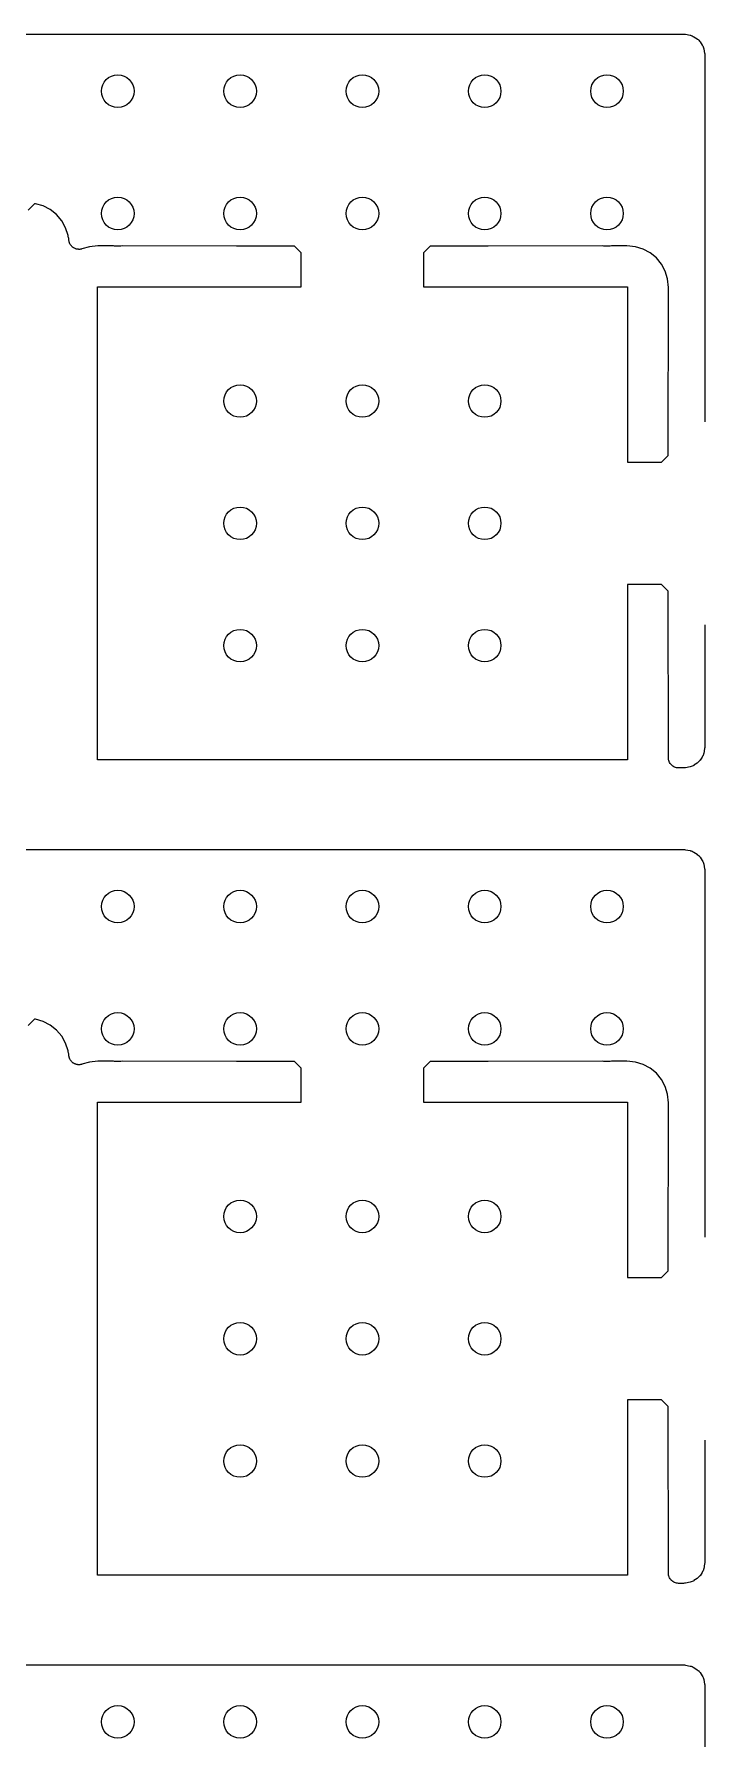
# Model space of a CAD drawing. Extents: x 1.69 to 6.13, y -5.81 to -1.91.
# Drawn here: x 2.668 to 2.992, y -2.831 to -2.008 of the extents above; entities that cross this region are included whole.
import ezdxf

# ---------------------------------------------------------------- set-up
doc = ezdxf.new("R2010")
doc.units = 0
doc.header["$MEASUREMENT"] = 0
doc.layers.add('BLACK', color=7, linetype='CONTINUOUS')

msp = doc.modelspace()

# ---------------------------------------------------------------- linework, layer by layer
at = {"layer": 'BLACK', "linetype": 'CONTINUOUS'}
for p, q in [((2.48488, -2.00787), (2.9818, -2.00787)), ((2.9818, -2.00787), (2.9818, -2.00787)), ((2.9818, -2.00787), (2.9818, -2.00787)), ((2.9818, -2.00787), (2.9818, -2.00787)), ((2.9818, -2.00787), (2.98187, -2.00787)), ((2.98187, -2.00787), (2.98231, -2.00792)), ((2.98231, -2.00792), (2.98276, -2.00797)), ((2.98276, -2.00797), (2.98509, -2.00843)), ((2.98509, -2.00843), (2.9851, -2.00843)), ((2.9851, -2.00843), (2.9851, -2.00843)), ((2.9851, -2.00843), (2.9851, -2.00843)), ((2.9851, -2.00843), (2.98516, -2.00845)), ((2.98516, -2.00845), (2.98559, -2.00858)), ((2.98559, -2.00858), (2.98602, -2.00871)), ((2.98602, -2.00871), (2.98604, -2.00873)), ((2.98604, -2.00873), (2.98607, -2.00874)), ((2.98607, -2.00874), (2.98647, -2.00896)), ((2.98647, -2.00896), (2.98686, -2.00917)), ((2.98686, -2.00917), (2.98843, -2.01021)), ((2.98843, -2.01021), (2.98844, -2.01022)), ((2.98844, -2.01022), (2.98844, -2.01022)), ((2.98844, -2.01022), (2.98844, -2.01022)), ((2.98844, -2.01022), (2.98849, -2.01025)), ((2.98849, -2.01025), (2.98883, -2.01054)), ((2.98883, -2.01054), (2.98918, -2.01083)), ((2.98918, -2.01083), (2.9892, -2.01085)), ((2.9892, -2.01085), (2.98922, -2.01087)), ((2.98922, -2.01087), (2.9895, -2.01122)), ((2.9895, -2.01122), (2.98979, -2.01157)), ((2.98979, -2.01157), (2.99083, -2.01314)), ((2.99083, -2.01314), (2.99084, -2.01314)), ((2.99084, -2.01314), (2.99084, -2.01314)), ((2.99084, -2.01314), (2.99084, -2.01314)), ((2.99084, -2.01314), (2.99087, -2.01319)), ((2.99087, -2.01319), (2.99108, -2.01359)), ((2.99108, -2.01359), (2.99129, -2.01399)), ((2.99129, -2.01399), (2.9913, -2.01402)), ((2.9913, -2.01402), (2.99131, -2.01405)), ((2.99131, -2.01405), (2.99144, -2.01448)), ((2.99144, -2.01448), (2.99157, -2.01491)), ((2.99157, -2.01491), (2.99203, -2.01724)), ((2.99203, -2.01724), (2.99204, -2.01731)), ((2.99204, -2.01731), (2.99208, -2.01776)), ((2.99208, -2.01776), (2.99213, -2.0182)), ((2.99213, -2.0182), (2.99213, -2.19464)), ((2.66844, -2.08975), (2.66535, -2.09284)), ((2.6689, -2.08979), (2.66844, -2.08975)), ((2.67264, -2.09086), (2.6689, -2.08979)), ((2.67609, -2.09264), (2.67264, -2.09086)), ((2.67912, -2.09505), (2.67609, -2.09264)), ((2.68163, -2.09801), (2.67912, -2.09505)), ((2.68351, -2.1014), (2.68163, -2.09801)), ((2.68469, -2.10508), (2.68351, -2.1014)), ((2.68472, -2.10536), (2.68469, -2.10508)), ((2.68476, -2.10555), (2.68472, -2.10536)), ((2.68478, -2.10574), (2.68476, -2.10555)), ((2.68486, -2.10602), (2.68478, -2.10574)), ((2.68492, -2.1063), (2.68486, -2.10602)), ((2.68499, -2.10648), (2.68492, -2.1063)), ((2.68504, -2.10664), (2.68499, -2.10648)), ((2.68504, -2.10689), (2.68504, -2.10664)), ((2.68506, -2.10712), (2.68504, -2.10689)), ((2.68506, -2.10735), (2.68506, -2.10712)), ((2.68511, -2.1076), (2.68506, -2.10735)), ((2.68513, -2.10785), (2.68511, -2.1076)), ((2.6852, -2.10807), (2.68513, -2.10785)), ((2.68524, -2.10829), (2.6852, -2.10807)), ((2.68534, -2.10853), (2.68524, -2.10829)), ((2.68541, -2.10877), (2.68534, -2.10853)), ((2.68552, -2.10897), (2.68541, -2.10877)), ((2.6856, -2.10918), (2.68552, -2.10897)), ((2.68574, -2.10939), (2.6856, -2.10918)), ((2.68586, -2.10962), (2.68574, -2.10939)), ((2.686, -2.10979), (2.68586, -2.10962)), ((2.68613, -2.10998), (2.686, -2.10979)), ((2.68631, -2.11017), (2.68613, -2.10998)), ((2.68647, -2.11036), (2.68631, -2.11017)), ((2.68664, -2.11051), (2.68647, -2.11036)), ((2.6868, -2.11067), (2.68664, -2.11051)), ((2.68701, -2.11081), (2.6868, -2.11067)), ((2.68721, -2.11097), (2.68701, -2.11081)), ((2.68741, -2.11108), (2.68721, -2.11097)), ((2.6876, -2.11121), (2.68741, -2.11108)), ((2.68783, -2.11131), (2.6876, -2.11121)), ((2.68805, -2.11143), (2.68783, -2.11131)), ((2.68827, -2.1115), (2.68805, -2.11143)), ((2.68848, -2.11159), (2.68827, -2.1115)), ((2.68873, -2.11164), (2.68848, -2.11159)), ((2.68897, -2.11172), (2.68873, -2.11164)), ((2.6892, -2.11174), (2.68897, -2.11172)), ((2.68942, -2.11179), (2.6892, -2.11174)), ((2.68967, -2.11179), (2.68942, -2.11179)), ((2.68993, -2.11182), (2.68967, -2.11179)), ((2.69015, -2.1118), (2.68993, -2.11182)), ((2.69038, -2.1118), (2.69015, -2.1118)), ((2.69063, -2.11175), (2.69038, -2.1118)), ((2.69088, -2.11173), (2.69063, -2.11175)), ((2.6911, -2.11166), (2.69088, -2.11173)), ((2.69132, -2.11162), (2.6911, -2.11166)), ((2.69139, -2.1116), (2.69132, -2.11162)), ((2.69496, -2.11052), (2.69139, -2.1116)), ((2.69906, -2.11012), (2.69496, -2.11052)), ((2.70656, -2.11013), (2.69906, -2.11012)), ((2.70711, -2.11024), (2.70656, -2.11013)), ((2.71021, -2.11024), (2.70711, -2.11024)), ((2.71074, -2.11013), (2.71021, -2.11024)), ((2.76598, -2.1102), (2.71074, -2.11013)), ((2.76617, -2.11024), (2.76598, -2.1102)), ((2.76927, -2.11024), (2.76617, -2.11024)), ((2.76943, -2.1102), (2.76927, -2.11024)), ((2.79397, -2.11023), (2.76943, -2.1102)), ((2.79724, -2.1135), (2.79397, -2.11023)), ((2.79724, -2.12992), (2.79724, -2.1135)), ((2.85957, -2.11023), (2.8563, -2.1135)), ((2.8563, -2.1135), (2.8563, -2.12992)), ((2.88411, -2.1102), (2.85957, -2.11023)), ((2.88428, -2.11024), (2.88411, -2.1102)), ((2.88738, -2.11024), (2.88428, -2.11024)), ((2.88756, -2.1102), (2.88738, -2.11024)), ((2.94281, -2.11013), (2.88756, -2.1102)), ((2.94333, -2.11024), (2.94281, -2.11013)), ((2.94643, -2.11024), (2.94333, -2.11024)), ((2.94698, -2.11013), (2.94643, -2.11024)), ((2.95449, -2.11012), (2.94698, -2.11013)), ((2.95858, -2.11052), (2.95449, -2.11012)), ((2.96229, -2.11165), (2.95858, -2.11052)), ((2.96571, -2.11347), (2.96229, -2.11165)), ((2.96871, -2.11593), (2.96571, -2.11347)), ((2.97117, -2.11893), (2.96871, -2.11593)), ((2.973, -2.12235), (2.97117, -2.11893)), ((2.97412, -2.12606), (2.973, -2.12235)), ((2.69882, -2.35827), (2.69882, -2.12992)), ((2.69882, -2.12992), (2.79724, -2.12992)), ((2.8563, -2.12992), (2.95472, -2.12992)), ((2.95472, -2.12992), (2.95472, -2.21457)), ((2.97453, -2.13016), (2.97412, -2.12606)), ((2.97441, -2.2113), (2.97453, -2.13016)), ((2.99213, -2.19464), (2.99217, -2.19512)), ((2.97114, -2.21457), (2.97441, -2.2113)), ((2.95472, -2.21457), (2.97114, -2.21457)), ((2.97114, -2.27362), (2.95472, -2.27362)), ((2.95472, -2.27362), (2.95472, -2.35827)), ((2.97441, -2.27689), (2.97114, -2.27362)), ((2.97453, -2.35729), (2.97441, -2.27689)), ((2.99217, -2.29307), (2.99213, -2.29355)), ((2.99213, -2.29355), (2.99213, -2.35188)), ((2.99203, -2.35284), (2.99157, -2.35517)), ((2.99208, -2.35239), (2.99203, -2.35284)), ((2.99213, -2.35195), (2.99208, -2.35239)), ((2.99213, -2.35188), (2.99213, -2.35188)), ((2.99213, -2.35188), (2.99213, -2.35188)), ((2.99213, -2.35188), (2.99213, -2.35188)), ((2.99213, -2.35188), (2.99213, -2.35195)), ((2.95472, -2.35827), (2.69882, -2.35827)), ((2.97457, -2.35775), (2.97453, -2.35729)), ((2.97461, -2.35821), (2.97457, -2.35775)), ((2.97462, -2.35823), (2.97461, -2.35821)), ((2.97462, -2.35825), (2.97462, -2.35823)), ((2.97476, -2.35868), (2.97462, -2.35825)), ((2.97489, -2.35913), (2.97476, -2.35868)), ((2.9749, -2.35915), (2.97489, -2.35913)), ((2.9749, -2.35917), (2.9749, -2.35915)), ((2.97512, -2.35957), (2.9749, -2.35917)), ((2.97533, -2.35998), (2.97512, -2.35957)), ((2.97534, -2.35999), (2.97533, -2.35998)), ((2.97535, -2.36001), (2.97534, -2.35999)), ((2.97564, -2.36037), (2.97535, -2.36001)), ((2.97593, -2.36073), (2.97564, -2.36037)), ((2.97595, -2.36074), (2.97593, -2.36073)), ((2.97596, -2.36076), (2.97595, -2.36074)), ((2.97631, -2.36105), (2.97596, -2.36076)), ((2.97667, -2.36134), (2.97631, -2.36105)), ((2.97669, -2.36135), (2.97667, -2.36134)), ((2.9767, -2.36137), (2.97669, -2.36135)), ((2.97711, -2.36159), (2.9767, -2.36137)), ((2.97751, -2.36181), (2.97711, -2.36159)), ((2.97753, -2.36181), (2.97751, -2.36181)), ((2.97755, -2.36182), (2.97753, -2.36181)), ((2.97799, -2.36196), (2.97755, -2.36182)), ((2.97843, -2.3621), (2.97799, -2.36196)), ((2.97845, -2.3621), (2.97843, -2.3621)), ((2.97847, -2.36211), (2.97845, -2.3621)), ((2.97892, -2.36215), (2.97847, -2.36211)), ((2.97938, -2.3622), (2.97892, -2.36215)), ((2.97942, -2.3622), (2.97938, -2.3622)), ((2.97945, -2.3622), (2.97942, -2.3622)), ((2.97942, -2.3622), (2.97942, -2.3622)), ((2.97942, -2.3622), (2.97942, -2.3622)), ((2.9818, -2.3622), (2.97945, -2.3622)), ((2.98224, -2.36216), (2.9818, -2.3622)), ((2.98269, -2.36212), (2.98224, -2.36216)), ((2.98275, -2.36211), (2.98269, -2.36212)), ((2.98276, -2.36211), (2.98275, -2.36211)), ((2.98275, -2.36211), (2.98275, -2.36211)), ((2.98275, -2.36211), (2.98275, -2.36211)), ((2.98509, -2.36165), (2.98276, -2.36211)), ((2.98552, -2.36152), (2.98509, -2.36165)), ((2.98595, -2.36139), (2.98552, -2.36152)), ((2.98598, -2.36138), (2.98595, -2.36139)), ((2.98601, -2.36137), (2.98598, -2.36138)), ((2.98641, -2.36116), (2.98601, -2.36137)), ((2.98681, -2.36095), (2.98641, -2.36116)), ((2.98686, -2.36092), (2.98681, -2.36095)), ((2.98843, -2.35987), (2.98686, -2.36091)), ((2.98686, -2.36091), (2.98686, -2.36092)), ((2.98686, -2.36092), (2.98686, -2.36092)), ((2.98686, -2.36092), (2.98686, -2.36092)), ((2.98878, -2.35958), (2.98843, -2.35987)), ((2.98913, -2.3593), (2.98878, -2.35958)), ((2.98915, -2.35928), (2.98913, -2.3593)), ((2.98917, -2.35926), (2.98915, -2.35928)), ((2.98946, -2.35891), (2.98917, -2.35926)), ((2.98975, -2.35856), (2.98946, -2.35891)), ((2.98978, -2.35852), (2.98975, -2.35856)), ((2.98979, -2.35851), (2.98978, -2.35851)), ((2.98978, -2.35851), (2.98978, -2.35852)), ((2.98978, -2.35852), (2.98978, -2.35852)), ((2.99083, -2.35694), (2.98979, -2.35851)), ((2.99104, -2.35655), (2.99083, -2.35694)), ((2.99126, -2.35615), (2.99104, -2.35655)), ((2.99127, -2.35612), (2.99126, -2.35615)), ((2.99129, -2.3561), (2.99127, -2.35612)), ((2.99142, -2.35567), (2.99129, -2.3561)), ((2.99155, -2.35524), (2.99142, -2.35567)), ((2.99157, -2.35518), (2.99155, -2.35524)), ((2.99157, -2.35517), (2.99157, -2.35518)), ((2.99157, -2.35518), (2.99157, -2.35518)), ((2.99157, -2.35518), (2.99157, -2.35518)), ((2.48488, -2.40157), (2.9818, -2.40157)), ((2.9818, -2.40157), (2.9818, -2.40157)), ((2.9818, -2.40157), (2.9818, -2.40157)), ((2.9818, -2.40157), (2.9818, -2.40157)), ((2.9818, -2.40157), (2.98187, -2.40158)), ((2.98187, -2.40158), (2.98231, -2.40163)), ((2.98231, -2.40163), (2.98276, -2.40167)), ((2.98276, -2.40167), (2.98509, -2.40213)), ((2.98509, -2.40213), (2.9851, -2.40213)), ((2.9851, -2.40213), (2.9851, -2.40213)), ((2.9851, -2.40213), (2.9851, -2.40213)), ((2.9851, -2.40213), (2.98516, -2.40215)), ((2.98516, -2.40215), (2.98559, -2.40228)), ((2.98559, -2.40228), (2.98602, -2.40241)), ((2.98602, -2.40241), (2.98604, -2.40243)), ((2.98604, -2.40243), (2.98607, -2.40244)), ((2.98607, -2.40244), (2.98647, -2.40266)), ((2.98647, -2.40266), (2.98686, -2.40287)), ((2.98686, -2.40287), (2.98843, -2.40391)), ((2.98843, -2.40391), (2.98844, -2.40392)), ((2.98844, -2.40392), (2.98844, -2.40392)), ((2.98844, -2.40392), (2.98844, -2.40392)), ((2.98844, -2.40392), (2.98849, -2.40395)), ((2.98849, -2.40395), (2.98883, -2.40424)), ((2.98883, -2.40424), (2.98918, -2.40453)), ((2.98918, -2.40453), (2.9892, -2.40455)), ((2.9892, -2.40455), (2.98922, -2.40457)), ((2.98922, -2.40457), (2.9895, -2.40492)), ((2.9895, -2.40492), (2.98979, -2.40527)), ((2.98979, -2.40527), (2.99083, -2.40684)), ((2.99083, -2.40684), (2.99084, -2.40684)), ((2.99084, -2.40684), (2.99084, -2.40684)), ((2.99084, -2.40684), (2.99084, -2.40684)), ((2.99084, -2.40684), (2.99087, -2.40689)), ((2.99087, -2.40689), (2.99108, -2.4073)), ((2.99108, -2.4073), (2.99129, -2.40769)), ((2.99129, -2.40769), (2.9913, -2.40772)), ((2.9913, -2.40772), (2.99131, -2.40775)), ((2.99131, -2.40775), (2.99144, -2.40818)), ((2.99144, -2.40818), (2.99157, -2.40861)), ((2.99157, -2.40861), (2.99203, -2.41094)), ((2.99203, -2.41094), (2.99204, -2.41101)), ((2.99204, -2.41101), (2.99208, -2.41146)), ((2.99208, -2.41146), (2.99213, -2.4119)), ((2.99213, -2.4119), (2.99213, -2.58834)), ((2.66844, -2.48345), (2.66535, -2.48654)), ((2.6689, -2.48349), (2.66844, -2.48345)), ((2.67264, -2.48456), (2.6689, -2.48349)), ((2.67609, -2.48634), (2.67264, -2.48456)), ((2.67912, -2.48875), (2.67609, -2.48634)), ((2.68163, -2.49171), (2.67912, -2.48875)), ((2.68351, -2.4951), (2.68163, -2.49171)), ((2.68469, -2.49878), (2.68351, -2.4951)), ((2.68472, -2.49906), (2.68469, -2.49878)), ((2.68476, -2.49925), (2.68472, -2.49906)), ((2.68478, -2.49945), (2.68476, -2.49925)), ((2.68486, -2.49972), (2.68478, -2.49945)), ((2.68492, -2.5), (2.68486, -2.49972)), ((2.68499, -2.50018), (2.68492, -2.5)), ((2.68504, -2.50034), (2.68499, -2.50018)), ((2.68504, -2.5006), (2.68504, -2.50034)), ((2.68506, -2.50082), (2.68504, -2.5006)), ((2.68506, -2.50105), (2.68506, -2.50082)), ((2.68511, -2.5013), (2.68506, -2.50105)), ((2.68513, -2.50155), (2.68511, -2.5013)), ((2.6852, -2.50177), (2.68513, -2.50155)), ((2.68524, -2.50199), (2.6852, -2.50177)), ((2.68534, -2.50223), (2.68524, -2.50199)), ((2.68541, -2.50247), (2.68534, -2.50223)), ((2.68552, -2.50267), (2.68541, -2.50247)), ((2.6856, -2.50288), (2.68552, -2.50267)), ((2.68574, -2.50309), (2.6856, -2.50288)), ((2.68586, -2.50332), (2.68574, -2.50309)), ((2.686, -2.50349), (2.68586, -2.50332)), ((2.68613, -2.50368), (2.686, -2.50349)), ((2.68631, -2.50387), (2.68613, -2.50368)), ((2.68647, -2.50406), (2.68631, -2.50387)), ((2.68664, -2.50421), (2.68647, -2.50406)), ((2.6868, -2.50437), (2.68664, -2.50421)), ((2.68701, -2.50451), (2.6868, -2.50437)), ((2.68721, -2.50468), (2.68701, -2.50451)), ((2.68741, -2.50478), (2.68721, -2.50468)), ((2.6876, -2.50491), (2.68741, -2.50478)), ((2.68783, -2.50501), (2.6876, -2.50491)), ((2.68805, -2.50513), (2.68783, -2.50501)), ((2.68827, -2.5052), (2.68805, -2.50513)), ((2.68848, -2.50529), (2.68827, -2.5052)), ((2.68873, -2.50534), (2.68848, -2.50529)), ((2.68897, -2.50542), (2.68873, -2.50534)), ((2.6892, -2.50544), (2.68897, -2.50542)), ((2.68942, -2.50549), (2.6892, -2.50544)), ((2.68967, -2.50549), (2.68942, -2.50549)), ((2.68993, -2.50552), (2.68967, -2.50549)), ((2.69015, -2.5055), (2.68993, -2.50552)), ((2.69038, -2.5055), (2.69015, -2.5055)), ((2.69063, -2.50545), (2.69038, -2.5055)), ((2.69088, -2.50543), (2.69063, -2.50545)), ((2.6911, -2.50537), (2.69088, -2.50543)), ((2.69132, -2.50532), (2.6911, -2.50537)), ((2.69139, -2.5053), (2.69132, -2.50532)), ((2.69496, -2.50422), (2.69139, -2.5053)), ((2.69906, -2.50382), (2.69496, -2.50422)), ((2.70656, -2.50383), (2.69906, -2.50382)), ((2.70711, -2.50394), (2.70656, -2.50383)), ((2.71021, -2.50394), (2.70711, -2.50394)), ((2.71074, -2.50383), (2.71021, -2.50394)), ((2.76598, -2.5039), (2.71074, -2.50383)), ((2.76617, -2.50394), (2.76598, -2.5039)), ((2.76927, -2.50394), (2.76617, -2.50394)), ((2.76943, -2.5039), (2.76927, -2.50394)), ((2.79397, -2.50393), (2.76943, -2.5039)), ((2.79724, -2.50721), (2.79397, -2.50393)), ((2.79724, -2.52362), (2.79724, -2.50721)), ((2.85957, -2.50393), (2.8563, -2.50721)), ((2.8563, -2.50721), (2.8563, -2.52362)), ((2.88411, -2.5039), (2.85957, -2.50393)), ((2.88428, -2.50394), (2.88411, -2.5039)), ((2.88738, -2.50394), (2.88428, -2.50394)), ((2.88756, -2.5039), (2.88738, -2.50394)), ((2.94281, -2.50383), (2.88756, -2.5039)), ((2.94333, -2.50394), (2.94281, -2.50383)), ((2.94643, -2.50394), (2.94333, -2.50394)), ((2.94698, -2.50383), (2.94643, -2.50394)), ((2.95449, -2.50382), (2.94698, -2.50383)), ((2.95858, -2.50422), (2.95449, -2.50382)), ((2.96229, -2.50535), (2.95858, -2.50422)), ((2.96571, -2.50718), (2.96229, -2.50535)), ((2.96871, -2.50964), (2.96571, -2.50718)), ((2.97117, -2.51263), (2.96871, -2.50964)), ((2.973, -2.51605), (2.97117, -2.51263)), ((2.97412, -2.51976), (2.973, -2.51605)), ((2.69882, -2.75197), (2.69882, -2.52362)), ((2.69882, -2.52362), (2.79724, -2.52362)), ((2.8563, -2.52362), (2.95472, -2.52362)), ((2.95472, -2.52362), (2.95472, -2.60827)), ((2.97453, -2.52386), (2.97412, -2.51976)), ((2.97441, -2.605), (2.97453, -2.52386)), ((2.99213, -2.58834), (2.99217, -2.58882)), ((2.95472, -2.60827), (2.97114, -2.60827)), ((2.97114, -2.60827), (2.97441, -2.605)), ((2.97114, -2.66732), (2.95472, -2.66732)), ((2.95472, -2.66732), (2.95472, -2.75197)), ((2.97441, -2.67059), (2.97114, -2.66732)), ((2.97453, -2.75099), (2.97441, -2.67059)), ((2.99217, -2.68677), (2.99213, -2.68725)), ((2.99213, -2.68725), (2.99213, -2.74558)), ((2.99155, -2.74894), (2.99142, -2.74937)), ((2.99157, -2.74888), (2.99155, -2.74894)), ((2.99203, -2.74654), (2.99157, -2.74887)), ((2.99157, -2.74887), (2.99157, -2.74888)), ((2.99157, -2.74888), (2.99157, -2.74888)), ((2.99157, -2.74888), (2.99157, -2.74888)), ((2.99208, -2.74609), (2.99203, -2.74654)), ((2.99213, -2.74565), (2.99208, -2.74609)), ((2.99213, -2.74558), (2.99213, -2.74558)), ((2.99213, -2.74558), (2.99213, -2.74558)), ((2.99213, -2.74558), (2.99213, -2.74558)), ((2.99213, -2.74558), (2.99213, -2.74565)), ((2.95472, -2.75197), (2.69882, -2.75197)), ((2.97457, -2.75145), (2.97453, -2.75099)), ((2.97461, -2.75191), (2.97457, -2.75145)), ((2.97462, -2.75193), (2.97461, -2.75191)), ((2.97462, -2.75195), (2.97462, -2.75193)), ((2.97476, -2.75238), (2.97462, -2.75195)), ((2.97489, -2.75283), (2.97476, -2.75238)), ((2.9749, -2.75285), (2.97489, -2.75283)), ((2.9749, -2.75287), (2.9749, -2.75285)), ((2.97512, -2.75327), (2.9749, -2.75287)), ((2.97533, -2.75368), (2.97512, -2.75327)), ((2.97534, -2.7537), (2.97533, -2.75368)), ((2.97535, -2.75371), (2.97534, -2.7537)), ((2.97564, -2.75407), (2.97535, -2.75371)), ((2.97593, -2.75443), (2.97564, -2.75407)), ((2.97595, -2.75444), (2.97593, -2.75443)), ((2.97596, -2.75446), (2.97595, -2.75444)), ((2.97631, -2.75475), (2.97596, -2.75446)), ((2.97667, -2.75504), (2.97631, -2.75475)), ((2.97669, -2.75505), (2.97667, -2.75504)), ((2.9767, -2.75507), (2.97669, -2.75505)), ((2.97711, -2.75529), (2.9767, -2.75507)), ((2.97751, -2.75551), (2.97711, -2.75529)), ((2.97753, -2.75551), (2.97751, -2.75551)), ((2.97755, -2.75552), (2.97753, -2.75551)), ((2.97799, -2.75566), (2.97755, -2.75552)), ((2.97843, -2.7558), (2.97799, -2.75566)), ((2.97845, -2.7558), (2.97843, -2.7558)), ((2.97847, -2.75581), (2.97845, -2.7558)), ((2.97892, -2.75585), (2.97847, -2.75581)), ((2.97938, -2.75591), (2.97892, -2.75585)), ((2.97942, -2.75591), (2.97938, -2.75591)), ((2.97945, -2.75591), (2.97942, -2.75591)), ((2.97942, -2.75591), (2.97942, -2.75591)), ((2.97942, -2.75591), (2.97942, -2.75591)), ((2.9818, -2.75591), (2.97945, -2.75591)), ((2.98224, -2.75586), (2.9818, -2.75591)), ((2.98269, -2.75582), (2.98224, -2.75586)), ((2.98275, -2.75581), (2.98269, -2.75582)), ((2.98276, -2.75581), (2.98275, -2.75581)), ((2.98275, -2.75581), (2.98275, -2.75581)), ((2.98275, -2.75581), (2.98275, -2.75581)), ((2.98509, -2.75535), (2.98276, -2.75581)), ((2.98552, -2.75522), (2.98509, -2.75535)), ((2.98595, -2.75509), (2.98552, -2.75522)), ((2.98598, -2.75508), (2.98595, -2.75509)), ((2.98601, -2.75507), (2.98598, -2.75508)), ((2.98641, -2.75486), (2.98601, -2.75507)), ((2.98681, -2.75465), (2.98641, -2.75486)), ((2.98686, -2.75462), (2.98681, -2.75465)), ((2.98843, -2.75357), (2.98686, -2.75461)), ((2.98686, -2.75461), (2.98686, -2.75462)), ((2.98686, -2.75462), (2.98686, -2.75462)), ((2.98686, -2.75462), (2.98686, -2.75462)), ((2.98878, -2.75328), (2.98843, -2.75357)), ((2.98913, -2.753), (2.98878, -2.75328)), ((2.98915, -2.75298), (2.98913, -2.753)), ((2.98917, -2.75296), (2.98915, -2.75298)), ((2.98946, -2.75261), (2.98917, -2.75296)), ((2.98975, -2.75227), (2.98946, -2.75261)), ((2.98978, -2.75222), (2.98975, -2.75227)), ((2.98979, -2.75221), (2.98978, -2.75222)), ((2.98978, -2.75222), (2.98978, -2.75222)), ((2.98978, -2.75222), (2.98978, -2.75222)), ((2.99083, -2.75064), (2.98979, -2.75221)), ((2.99104, -2.75025), (2.99083, -2.75064)), ((2.99126, -2.74985), (2.99104, -2.75025)), ((2.99127, -2.74982), (2.99126, -2.74985)), ((2.99129, -2.7498), (2.99127, -2.74982)), ((2.99142, -2.74937), (2.99129, -2.7498)), ((2.48488, -2.79528), (2.9818, -2.79528)), ((2.9818, -2.79528), (2.9818, -2.79528)), ((2.9818, -2.79528), (2.9818, -2.79528)), ((2.9818, -2.79528), (2.9818, -2.79528)), ((2.9818, -2.79528), (2.98187, -2.79528)), ((2.98187, -2.79528), (2.98231, -2.79533)), ((2.98231, -2.79533), (2.98276, -2.79537)), ((2.98276, -2.79537), (2.98509, -2.79583)), ((2.98509, -2.79583), (2.9851, -2.79584)), ((2.9851, -2.79584), (2.9851, -2.79584)), ((2.9851, -2.79584), (2.9851, -2.79584)), ((2.9851, -2.79584), (2.98516, -2.79585)), ((2.98516, -2.79585), (2.98559, -2.79598)), ((2.98559, -2.79598), (2.98602, -2.79612)), ((2.98602, -2.79612), (2.98604, -2.79613)), ((2.98604, -2.79613), (2.98607, -2.79614)), ((2.98607, -2.79614), (2.98647, -2.79636)), ((2.98647, -2.79636), (2.98686, -2.79657)), ((2.98686, -2.79657), (2.98843, -2.79761)), ((2.98843, -2.79761), (2.98844, -2.79762)), ((2.98844, -2.79762), (2.98844, -2.79762)), ((2.98844, -2.79762), (2.98844, -2.79762)), ((2.98844, -2.79762), (2.98849, -2.79765)), ((2.98849, -2.79765), (2.98883, -2.79794)), ((2.98883, -2.79794), (2.98918, -2.79823)), ((2.98918, -2.79823), (2.9892, -2.79825)), ((2.9892, -2.79825), (2.98922, -2.79827)), ((2.98922, -2.79827), (2.9895, -2.79862)), ((2.9895, -2.79862), (2.98979, -2.79897)), ((2.98979, -2.79897), (2.99083, -2.80054)), ((2.99083, -2.80054), (2.99084, -2.80054)), ((2.99084, -2.80054), (2.99084, -2.80054)), ((2.99084, -2.80054), (2.99084, -2.80055)), ((2.99084, -2.80055), (2.99087, -2.8006)), ((2.99087, -2.8006), (2.99108, -2.801)), ((2.99108, -2.801), (2.99129, -2.80139)), ((2.99129, -2.80139), (2.9913, -2.80142)), ((2.9913, -2.80142), (2.99131, -2.80145)), ((2.99131, -2.80145), (2.99144, -2.80188)), ((2.99144, -2.80188), (2.99157, -2.80231)), ((2.99157, -2.80231), (2.99203, -2.80464)), ((2.99203, -2.80464), (2.99204, -2.80471)), ((2.99204, -2.80471), (2.99208, -2.80516)), ((2.99208, -2.80516), (2.99213, -2.8056)), ((2.99213, -2.8056), (2.99213, -2.98204))]:
    msp.add_line(p, q, dxfattribs=at)
at = {"layer": 'BLACK'}
for centre in [(2.70866, -2.03543), (2.76772, -2.03543), (2.82677, -2.03543), (2.88583, -2.03543), (2.94488, -2.03543), (2.70866, -2.09449), (2.76772, -2.09449), (2.82677, -2.09449), (2.88583, -2.09449), (2.94488, -2.09449), (2.76772, -2.18504), (2.82677, -2.18504), (2.88583, -2.18504), (2.76772, -2.24409), (2.82677, -2.24409), (2.88583, -2.24409), (2.76772, -2.30315), (2.82677, -2.30315), (2.88583, -2.30315), (2.70866, -2.42913), (2.76772, -2.42913), (2.82677, -2.42913), (2.88583, -2.42913), (2.94488, -2.42913), (2.70866, -2.48819), (2.76772, -2.48819), (2.82677, -2.48819), (2.88583, -2.48819), (2.94488, -2.48819), (2.76772, -2.57874), (2.82677, -2.57874), (2.88583, -2.57874), (2.76772, -2.6378), (2.82677, -2.6378), (2.88583, -2.6378), (2.76772, -2.69685), (2.82677, -2.69685), (2.88583, -2.69685), (2.70866, -2.82283), (2.76772, -2.82283), (2.82677, -2.82283), (2.88583, -2.82283), (2.94488, -2.82283)]:
    msp.add_circle(centre, 0.00787, dxfattribs=at)

doc.saveas('drawing.dxf')
